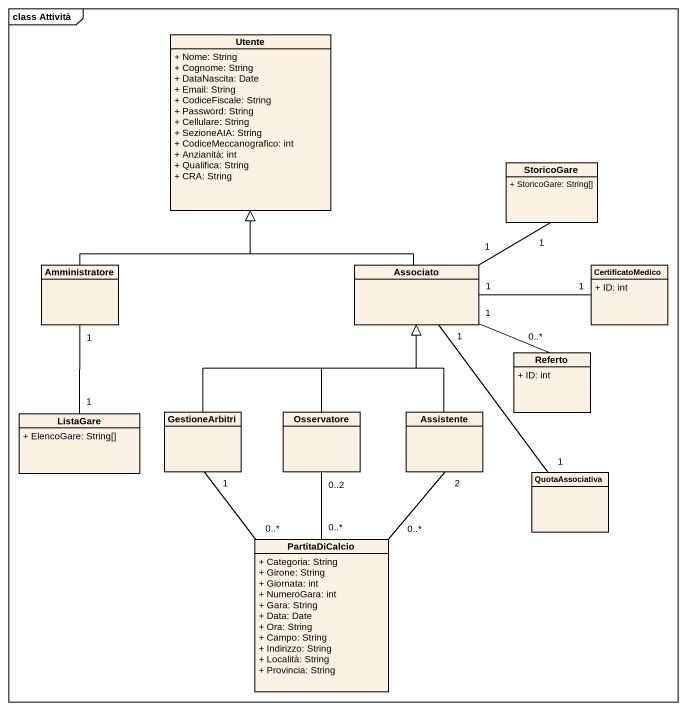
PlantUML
@startuml
mainframe class Attività
hide circle
hide empty members
skinparam classAttributeIconSize 0
class Utente {
  + Nome: String
  + Cognome: String
  + DataNascita: Date
  + Email: String
  + CodiceFiscale: String
  + Password: String
  + Cellulare: String
  + SezioneAIA: String
  + CodiceMeccanografico: int
  + Anzianità: int
  + Qualifica: String
  + CRA: String
}
class StoricoGare {
  + StoricoGare: String[]
}
class Amministratore
class Associato
class CertificatoMedico {
  + ID: int
}
class Referto {
  + ID: int
}
class ListaGare {
  + ElencoGare: String[]
}
class GestioneArbitri
class Osservatore
class Assistente
class QuotaAssociativa
class PartitaDiCalcio {
  + Categoria: String
  + Girone: String
  + Giornata: int
  + NumeroGara: int
  + Gara: String
  + Data: Date
  + Ora: String
  + Campo: String
  + Indirizzo: String
  + Località: String
  + Provincia: String
}
Amministratore -up-|> Utente
Amministratore "1" -- "1" ListaGare
Associato -up-|> Utente
Associato "1" -up- "1" StoricoGare
Associato "1" -right- "1" CertificatoMedico
Associato "1" -- "0..*" Referto
Associato "1" -- "1" QuotaAssociativa
GestioneArbitri -up-|> Associato
GestioneArbitri "1" -- "0..*" PartitaDiCalcio
Osservatore -up-|> Associato
Osservatore "0..2" -- "0..*" PartitaDiCalcio
Assistente -up-|> Associato
Assistente "2" -- "0..*" PartitaDiCalcio
@enduml
